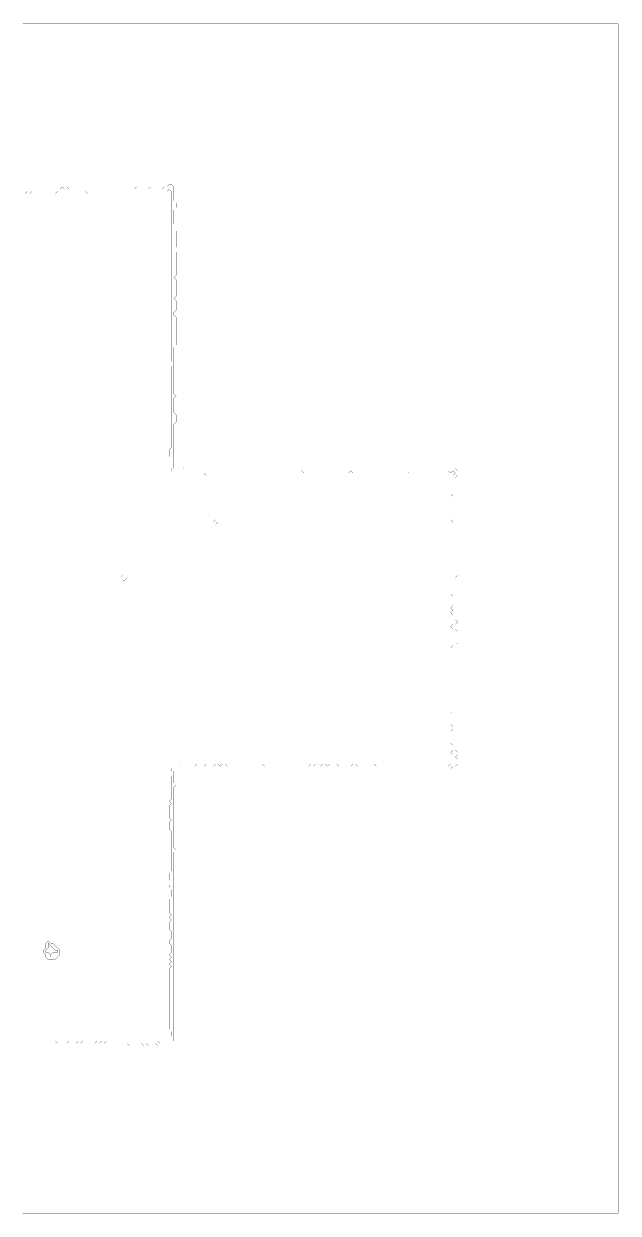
# Model space of a CAD drawing. Header units: metres. Extents: x 0 to 4985, y -4985 to 0.
# Drawn here: x 2493 to 4985, y -4985 to 0 of the extents above; entities that cross this region are included whole.
import ezdxf

# ---------------------------------------------------------------- set-up
doc = ezdxf.new("R2010")
doc.units = ezdxf.units.M
doc.layers.add('conductor', color=1, linetype='Continuous')
doc.layers.add('substrate', color=5, linetype='Continuous')

msp = doc.modelspace()

# ---------------------------------------------------------------- linework, layer by layer
at = {"layer": 'conductor', "const_width": 0.5}
msp.add_lwpolyline([(2487.7, -4273.1), (2497.5, -4273.1), (2507.3, -4273.1), (2517, -4273.1), (2526.8, -4273.1), (2536.5, -4273.1), (2546.3, -4273.1), (2556, -4273.1), (2565.8, -4273.1), (2575.5, -4273.1), (2585.3, -4273.1), (2595.1, -4273.1), (2604.8, -4263.3), (2614.6, -4263.3), (2624.3, -4263.3), (2634.1, -4273.1), (2643.8, -4273.1), (2653.6, -4273.1), (2663.3, -4273.1), (2673.1, -4273.1), (2682.9, -4263.3), (2692.6, -4263.3), (2702.4, -4263.3), (2712.1, -4273.1), (2721.9, -4263.3), (2731.6, -4273.1), (2741.4, -4263.3), (2751.2, -4263.3), (2760.9, -4263.3), (2770.7, -4263.3), (2780.4, -4263.3), (2790.2, -4273.1), (2799.9, -4263.3), (2809.7, -4273.1), (2819.4, -4263.3), (2829.2, -4273.1), (2839, -4263.3), (2848.7, -4263.3), (2858.5, -4263.3), (2868.2, -4263.3), (2878, -4263.3), (2887.7, -4263.3), (2897.5, -4263.3), (2907.2, -4263.3), (2917, -4263.3), (2926.8, -4263.3), (2936.5, -4263.3), (2946.3, -4263.3), (2956, -4263.3), (2965.8, -4263.3), (2975.5, -4263.3), (2985.3, -4263.3), (2995, -4263.3), (3004.8, -4263.3), (3014.6, -4263.3), (3024.3, -4263.3), (3034.1, -4263.3), (3043.8, -4263.3), (3053.6, -4263.3), (3063.3, -4273.1), (3073.1, -4263.3), (3082.9, -4263.3), (3092.6, -4263.3), (3102.4, -4253.6), (3112.1, -4243.8), (3112.1, -4234), (3112.1, -4224.3), (3102.4, -4214.5), (3102.4, -4204.8), (3102.4, -4195), (3102.4, -4185.3), (3102.4, -4175.5), (3102.4, -4165.8), (3102.4, -4156), (3102.4, -4146.2), (3102.4, -4136.5), (3102.4, -4126.7), (3102.4, -4117), (3102.4, -4107.2), (3102.4, -4097.5), (3102.4, -4087.7), (3102.4, -4077.9), (3102.4, -4068.2), (3102.4, -4058.4), (3102.4, -4048.7), (3102.4, -4038.9), (3102.4, -4029.2), (3102.4, -4019.4), (3102.4, -4009.7), (3102.4, -3999.9), (3102.4, -3990.1), (3102.4, -3980.4), (3102.4, -3970.6), (3102.4, -3960.9), (3112.1, -3951.1), (3102.4, -3941.4), (3112.1, -3931.6), (3102.4, -3921.9), (3112.1, -3912.1), (3102.4, -3902.3), (3112.1, -3892.6), (3112.1, -3882.8), (3112.1, -3873.1), (3112.1, -3863.3), (3102.4, -3853.6), (3102.4, -3843.8), (3112.1, -3834.1), (3112.1, -3824.3), (3112.1, -3814.5), (3112.1, -3804.8), (3102.4, -3795), (3102.4, -3785.3), (3102.4, -3775.5), (3102.4, -3765.8), (3112.1, -3756), (3102.4, -3746.2), (3112.1, -3736.5), (3102.4, -3726.7), (3102.4, -3717), (3102.4, -3707.2), (3102.4, -3697.5), (3102.4, -3687.7), (3102.4, -3678), (3102.4, -3668.2), (3112.1, -3658.4), (3112.1, -3648.7), (3112.1, -3638.9), (3112.1, -3629.2), (3102.4, -3619.4), (3102.4, -3609.7), (3112.1, -3599.9), (3102.4, -3590.2), (3102.4, -3580.4), (3102.4, -3570.6), (3102.4, -3560.9), (3112.1, -3551.1), (3112.1, -3541.4), (3112.1, -3531.6), (3112.1, -3521.9), (3112.1, -3512.1), (3112.1, -3502.4), (3112.1, -3492.6), (3112.1, -3482.8), (3112.1, -3473.1), (3112.1, -3463.3), (3112.1, -3453.6), (3112.1, -3443.8), (3112.1, -3434.1), (3112.1, -3424.3), (3112.1, -3414.6), (3112.1, -3404.8), (3112.1, -3395), (3112.1, -3385.3), (3102.4, -3375.5), (3102.4, -3365.8), (3102.4, -3356), (3102.4, -3346.3), (3112.1, -3336.5), (3102.4, -3326.7), (3102.4, -3317), (3102.4, -3307.2), (3102.4, -3297.5), (3102.4, -3287.7), (3102.4, -3278), (3112.1, -3268.2), (3102.4, -3258.5), (3112.1, -3248.7), (3112.1, -3238.9), (3112.1, -3229.2), (3112.1, -3219.4), (3112.1, -3209.7), (3112.1, -3199.9), (3112.1, -3190.2), (3112.1, -3180.4), (3112.1, -3170.7), (3112.1, -3160.9), (3112.1, -3151.1), (3102.4, -3141.4), (3112.1, -3131.6), (3112.1, -3121.9), (3121.9, -3112.1), (3131.6, -3112.1), (3141.4, -3112.1), (3151.1, -3112.1), (3160.9, -3102.4), (3170.7, -3102.4), (3180.4, -3102.4), (3190.2, -3102.4), (3199.9, -3102.4), (3209.7, -3112.1), (3219.4, -3102.4), (3229.2, -3112.1), (3238.9, -3112.1), (3248.7, -3112.1), (3258.5, -3102.4), (3268.2, -3112.1), (3278, -3112.1), (3287.7, -3112.1), (3297.5, -3102.4), (3307.2, -3102.4), (3317, -3112.1), (3326.7, -3102.4), (3336.5, -3102.4), (3346.3, -3112.1), (3356, -3112.1), (3365.8, -3112.1), (3375.5, -3112.1), (3385.3, -3112.1), (3395, -3112.1), (3404.8, -3112.1), (3414.6, -3112.1), (3424.3, -3112.1), (3434.1, -3112.1), (3443.8, -3112.1), (3453.6, -3112.1), (3463.3, -3102.4), (3473.1, -3102.4), (3482.8, -3102.4), (3492.6, -3102.4), (3502.4, -3112.1), (3512.1, -3112.1), (3521.9, -3112.1), (3531.6, -3102.4), (3541.4, -3112.1), (3551.1, -3112.1), (3560.9, -3112.1), (3570.6, -3102.4), (3580.4, -3112.1), (3590.2, -3112.1), (3599.9, -3112.1), (3609.7, -3102.4), (3619.4, -3102.4), (3629.2, -3112.1), (3638.9, -3102.4), (3648.7, -3112.1), (3658.4, -3112.1), (3668.2, -3112.1), (3678, -3112.1), (3687.7, -3112.1), (3697.5, -3102.4), (3707.2, -3112.1), (3717, -3102.4), (3726.7, -3102.4), (3736.5, -3112.1), (3746.2, -3102.4), (3756, -3102.4), (3765.8, -3112.1), (3775.5, -3102.4), (3785.3, -3102.4), (3795, -3102.4), (3804.8, -3102.4), (3814.5, -3112.1), (3824.3, -3112.1), (3834.1, -3112.1), (3843.8, -3112.1), (3853.6, -3112.1), (3863.3, -3112.1), (3873.1, -3102.4), (3882.8, -3102.4), (3892.6, -3112.1), (3902.3, -3112.1), (3912.1, -3112.1), (3921.9, -3112.1), (3931.6, -3112.1), (3941.4, -3112.1), (3951.1, -3102.4), (3960.9, -3102.4), (3970.6, -3112.1), (3980.4, -3112.1), (3990.1, -3112.1), (3999.9, -3112.1), (4009.7, -3112.1), (4019.4, -3112.1), (4029.2, -3102.4), (4038.9, -3102.4), (4048.7, -3112.1), (4058.4, -3112.1), (4068.2, -3112.1), (4077.9, -3112.1), (4087.7, -3112.1), (4097.5, -3112.1), (4107.2, -3102.4), (4117, -3112.1), (4126.7, -3112.1), (4136.5, -3112.1), (4146.2, -3112.1), (4156, -3112.1), (4165.8, -3112.1), (4175.5, -3112.1), (4185.3, -3112.1), (4195, -3112.1), (4204.8, -3112.1), (4214.5, -3112.1), (4224.3, -3112.1), (4234, -3112.1), (4243.8, -3112.1), (4253.6, -3112.1), (4263.3, -3112.1), (4273.1, -3112.1), (4282.8, -3102.4), (4292.6, -3102.4), (4292.6, -3092.6), (4292.6, -3082.9), (4292.6, -3073.1), (4292.6, -3063.3), (4282.8, -3053.6), (4292.6, -3043.8), (4292.6, -3034.1), (4292.6, -3024.3), (4282.8, -3014.6), (4282.8, -3004.8), (4282.8, -2995), (4282.8, -2985.3), (4282.8, -2975.5), (4282.8, -2965.8), (4292.6, -2956), (4292.6, -2946.3), (4282.8, -2936.5), (4282.8, -2926.8), (4282.8, -2917), (4282.8, -2907.2), (4282.8, -2897.5), (4282.8, -2887.7), (4292.6, -2878), (4292.6, -2868.2), (4292.6, -2858.5), (4282.8, -2848.7), (4282.8, -2839), (4282.8, -2829.2), (4282.8, -2819.4), (4282.8, -2809.7), (4282.8, -2799.9), (4282.8, -2790.2), (4282.8, -2780.4), (4282.8, -2770.7), (4282.8, -2760.9), (4282.8, -2751.2), (4282.8, -2741.4), (4282.8, -2731.6), (4282.8, -2721.9), (4282.8, -2712.1), (4282.8, -2702.4), (4282.8, -2692.6), (4282.8, -2682.9), (4282.8, -2673.1), (4282.8, -2663.3), (4282.8, -2653.6), (4282.8, -2643.8), (4282.8, -2634.1), (4282.8, -2624.3), (4282.8, -2614.6), (4292.6, -2604.8), (4292.6, -2595.1), (4292.6, -2585.3), (4292.6, -2575.5), (4292.6, -2565.8), (4292.6, -2556), (4292.6, -2546.3), (4292.6, -2536.5), (4282.8, -2526.8), (4292.6, -2517), (4292.6, -2507.3), (4292.6, -2497.5), (4292.6, -2487.7), (4292.6, -2478), (4282.8, -2468.2), (4292.6, -2458.5), (4282.8, -2448.7), (4292.6, -2439), (4292.6, -2429.2), (4292.6, -2419.5), (4292.6, -2409.7), (4292.6, -2399.9), (4282.8, -2390.2), (4282.8, -2380.4), (4282.8, -2370.7), (4282.8, -2360.9), (4282.8, -2351.2), (4292.6, -2341.4), (4292.6, -2331.7), (4292.6, -2321.9), (4292.6, -2312.1), (4292.6, -2302.4), (4292.6, -2292.6), (4292.6, -2282.9), (4292.6, -2273.1), (4282.8, -2263.4), (4292.6, -2253.6), (4292.6, -2243.8), (4292.6, -2234.1), (4292.6, -2224.3), (4292.6, -2214.6), (4292.6, -2204.8), (4292.6, -2195.1), (4292.6, -2185.3), (4292.6, -2175.6), (4292.6, -2165.8), (4282.8, -2156), (4282.8, -2146.3), (4282.8, -2136.5), (4282.8, -2126.8), (4282.8, -2117), (4282.8, -2107.3), (4282.8, -2097.5), (4292.6, -2087.8), (4282.8, -2078), (4282.8, -2068.2), (4282.8, -2058.5), (4282.8, -2048.7), (4282.8, -2039), (4282.8, -2029.2), (4282.8, -2019.5), (4282.8, -2009.7), (4282.8, -2000), (4282.8, -1990.2), (4282.8, -1980.4), (4292.6, -1970.7), (4292.6, -1960.9), (4292.6, -1951.2), (4292.6, -1941.4), (4292.6, -1931.7), (4292.6, -1921.9), (4292.6, -1912.1), (4292.6, -1902.4), (4292.6, -1892.6), (4302.3, -1882.9), (4292.6, -1873.1), (4282.8, -1882.9), (4273.1, -1873.1), (4263.3, -1873.1), (4253.6, -1873.1), (4243.8, -1873.1), (4234, -1873.1), (4224.3, -1873.1), (4214.5, -1873.1), (4204.8, -1873.1), (4195, -1873.1), (4185.3, -1873.1), (4175.5, -1873.1), (4165.8, -1882.9), (4156, -1882.9), (4146.2, -1882.9), (4136.5, -1882.9), (4126.7, -1882.9), (4117, -1882.9), (4107.2, -1882.9), (4097.5, -1873.1), (4087.7, -1882.9), (4077.9, -1873.1), (4068.2, -1882.9), (4058.4, -1873.1), (4048.7, -1873.1), (4038.9, -1882.9), (4029.2, -1882.9), (4019.4, -1882.9), (4009.7, -1882.9), (3999.9, -1882.9), (3990.1, -1882.9), (3980.4, -1882.9), (3970.6, -1882.9), (3960.9, -1882.9), (3951.1, -1882.9), (3941.4, -1882.9), (3931.6, -1882.9), (3921.9, -1882.9), (3912.1, -1882.9), (3902.3, -1882.9), (3892.6, -1882.9), (3882.8, -1882.9), (3873.1, -1882.9), (3863.3, -1873.1), (3853.6, -1882.9), (3843.8, -1882.9), (3834.1, -1882.9), (3824.3, -1882.9), (3814.5, -1882.9), (3804.8, -1882.9), (3795, -1882.9), (3785.3, -1882.9), (3775.5, -1882.9), (3765.8, -1882.9), (3756, -1882.9), (3746.2, -1882.9), (3736.5, -1882.9), (3726.7, -1882.9), (3717, -1882.9), (3707.2, -1882.9), (3697.5, -1882.9), (3687.7, -1882.9), (3678, -1882.9), (3668.2, -1882.9), (3658.4, -1873.1), (3648.7, -1882.9), (3638.9, -1882.9), (3629.2, -1882.9), (3619.4, -1882.9), (3609.7, -1882.9), (3599.9, -1882.9), (3590.2, -1882.9), (3580.4, -1882.9), (3570.6, -1882.9), (3560.9, -1882.9), (3551.1, -1882.9), (3541.4, -1882.9), (3531.6, -1882.9), (3521.9, -1882.9), (3512.1, -1882.9), (3502.4, -1882.9), (3492.6, -1882.9), (3482.8, -1882.9), (3473.1, -1882.9), (3463.3, -1882.9), (3453.6, -1882.9), (3443.8, -1882.9), (3434.1, -1882.9), (3424.3, -1882.9), (3414.6, -1882.9), (3404.8, -1882.9), (3395, -1882.9), (3385.3, -1882.9), (3375.5, -1882.9), (3365.8, -1882.9), (3356, -1882.9), (3346.3, -1882.9), (3336.5, -1882.9), (3326.7, -1882.9), (3317, -1882.9), (3307.2, -1882.9), (3297.5, -1882.9), (3287.7, -1882.9), (3278, -1882.9), (3268.2, -1882.9), (3258.5, -1892.6), (3248.7, -1882.9), (3238.9, -1882.9), (3229.2, -1882.9), (3219.4, -1882.9), (3209.7, -1882.9), (3199.9, -1882.9), (3190.2, -1882.9), (3180.4, -1882.9), (3170.7, -1882.9), (3160.9, -1882.9), (3151.1, -1882.9), (3141.4, -1882.9), (3131.6, -1882.9), (3121.9, -1882.9), (3112.1, -1873.1), (3112.1, -1863.4), (3102.4, -1853.6), (3112.1, -1843.9), (3102.4, -1834.1), (3112.1, -1824.3), (3102.4, -1814.6), (3102.4, -1804.8), (3102.4, -1795.1), (3102.4, -1785.3), (3112.1, -1775.6), (3112.1, -1765.8), (3112.1, -1756.1), (3112.1, -1746.3), (3112.1, -1736.5), (3112.1, -1726.8), (3112.1, -1717), (3112.1, -1707.3), (3112.1, -1697.5), (3112.1, -1687.8), (3112.1, -1678), (3112.1, -1668.3), (3112.1, -1658.5), (3112.1, -1648.7), (3112.1, -1639), (3112.1, -1629.2), (3112.1, -1619.5), (3112.1, -1609.7), (3112.1, -1600), (3112.1, -1590.2), (3112.1, -1580.4), (3112.1, -1570.7), (3112.1, -1560.9), (3112.1, -1551.2), (3112.1, -1541.4), (3112.1, -1531.7), (3112.1, -1521.9), (3112.1, -1512.2), (3112.1, -1502.4), (3112.1, -1492.6), (3112.1, -1482.9), (3112.1, -1473.1), (3112.1, -1463.4), (3112.1, -1453.6), (3112.1, -1443.9), (3112.1, -1434.1), (3102.4, -1424.4), (3112.1, -1414.6), (3112.1, -1404.8), (3112.1, -1395.1), (3112.1, -1385.3), (3112.1, -1375.6), (3112.1, -1365.8), (3112.1, -1356.1), (3112.1, -1346.3), (3112.1, -1336.6), (3112.1, -1326.8), (3112.1, -1317), (3112.1, -1307.3), (3112.1, -1297.5), (3112.1, -1287.8), (3112.1, -1278), (3112.1, -1268.3), (3112.1, -1258.5), (3112.1, -1248.8), (3112.1, -1239), (3112.1, -1229.2), (3112.1, -1219.5), (3112.1, -1209.7), (3112.1, -1200), (3112.1, -1190.2), (3112.1, -1180.5), (3112.1, -1170.7), (3112.1, -1160.9), (3112.1, -1151.2), (3112.1, -1141.4), (3112.1, -1131.7), (3112.1, -1121.9), (3112.1, -1112.2), (3112.1, -1102.4), (3112.1, -1092.7), (3112.1, -1082.9), (3112.1, -1073.1), (3112.1, -1063.4), (3112.1, -1053.6), (3112.1, -1043.9), (3112.1, -1034.1), (3112.1, -1024.4), (3112.1, -1014.6), (3112.1, -1004.9), (3112.1, -995.1), (3112.1, -985.3), (3112.1, -975.6), (3112.1, -965.8), (3112.1, -956.1), (3112.1, -946.3), (3112.1, -936.6), (3112.1, -926.8), (3112.1, -917.1), (3112.1, -907.3), (3112.1, -897.5), (3112.1, -887.8), (3112.1, -878), (3112.1, -868.3), (3112.1, -858.5), (3112.1, -848.8), (3112.1, -839), (3112.1, -829.2), (3112.1, -819.5), (3112.1, -809.7), (3112.1, -800), (3112.1, -790.2), (3112.1, -780.5), (3112.1, -770.7), (3112.1, -761), (3112.1, -751.2), (3112.1, -741.4), (3112.1, -731.7), (3112.1, -721.9), (3112.1, -712.2), (3112.1, -702.4), (3102.4, -692.7), (3092.6, -702.4), (3082.9, -702.4), (3073.1, -702.4), (3063.3, -702.4), (3053.6, -702.4), (3043.8, -702.4), (3034.1, -702.4), (3024.3, -702.4), (3014.6, -702.4), (3004.8, -702.4), (2995, -702.4), (2985.3, -702.4), (2975.5, -702.4), (2965.8, -702.4), (2956, -702.4), (2946.3, -702.4), (2936.5, -702.4), (2926.8, -702.4), (2917, -702.4), (2907.2, -702.4), (2897.5, -702.4), (2887.7, -702.4), (2878, -702.4), (2868.2, -702.4), (2858.5, -702.4), (2848.7, -702.4), (2839, -702.4), (2829.2, -702.4), (2819.4, -702.4), (2809.7, -702.4), (2799.9, -702.4), (2790.2, -702.4), (2780.4, -702.4), (2770.7, -702.4), (2760.9, -712.2), (2751.2, -702.4), (2741.4, -702.4), (2731.6, -702.4), (2721.9, -702.4), (2712.1, -702.4), (2702.4, -702.4), (2692.6, -702.4), (2682.9, -702.4), (2673.1, -702.4), (2663.3, -702.4), (2653.6, -702.4), (2643.8, -702.4), (2634.1, -702.4), (2624.3, -712.2), (2614.6, -712.2), (2604.8, -712.2), (2595.1, -712.2), (2585.3, -712.2), (2575.5, -712.2), (2565.8, -702.4), (2556, -702.4), (2546.3, -702.4), (2536.5, -702.4), (2526.8, -702.4), (2517, -712.2), (2507.3, -702.4), (2497.5, -712.2), (2487.7, -702.4)], dxfattribs=at)
for points in [[(3287.7, -2087.8), (3297.5, -2078), (3307.2, -2087.8), (3297.5, -2097.5)], [(2897.5, -2243.8), (2907.2, -2234.1), (2917, -2243.8), (2907.2, -2253.6)], [(2897.5, -2321.9), (2907.2, -2312.1), (2917, -2312.1), (2926.8, -2321.9), (2917, -2331.7), (2907.2, -2331.7)], [(2585.3, -3853.6), (2595.1, -3843.8), (2604.8, -3853.6), (2614.6, -3853.6), (2624.3, -3863.3), (2634.1, -3873.1), (2643.8, -3882.8), (2643.8, -3892.6), (2643.8, -3902.3), (2634.1, -3912.1), (2624.3, -3921.9), (2614.6, -3921.9), (2604.8, -3921.9), (2595.1, -3921.9), (2585.3, -3912.1), (2585.3, -3902.3), (2575.5, -3892.6), (2575.5, -3882.8), (2585.3, -3873.1), (2585.3, -3863.3)]]:
    msp.add_lwpolyline(points, close=True, dxfattribs=at)
at = {"layer": 'substrate', "const_width": 0.5}
for points in [[(2487.7, -4985.2), (2497.5, -4985.2), (2507.3, -4985.2), (2517, -4985.2), (2526.8, -4985.2), (2536.5, -4985.2), (2546.3, -4985.2), (2556, -4985.2), (2565.8, -4985.2), (2575.5, -4985.2), (2585.3, -4985.2), (2595.1, -4985.2), (2604.8, -4985.2), (2614.6, -4985.2), (2624.3, -4985.2), (2634.1, -4985.2), (2643.8, -4985.2), (2653.6, -4985.2), (2663.3, -4985.2), (2673.1, -4985.2), (2682.9, -4985.2), (2692.6, -4985.2), (2702.4, -4985.2), (2712.1, -4985.2), (2721.9, -4985.2), (2731.6, -4985.2), (2741.4, -4985.2), (2751.2, -4985.2), (2760.9, -4985.2), (2770.7, -4985.2), (2780.4, -4985.2), (2790.2, -4985.2), (2799.9, -4985.2), (2809.7, -4985.2), (2819.4, -4985.2), (2829.2, -4985.2), (2839, -4985.2), (2848.7, -4985.2), (2858.5, -4985.2), (2868.2, -4985.2), (2878, -4985.2), (2887.7, -4985.2), (2897.5, -4985.2), (2907.2, -4985.2), (2917, -4985.2), (2926.8, -4985.2), (2936.5, -4985.2), (2946.3, -4985.2), (2956, -4985.2), (2965.8, -4985.2), (2975.5, -4985.2), (2985.3, -4985.2), (2995, -4985.2), (3004.8, -4985.2), (3014.6, -4985.2), (3024.3, -4985.2), (3034.1, -4985.2), (3043.8, -4985.2), (3053.6, -4985.2), (3063.3, -4985.2), (3073.1, -4985.2), (3082.9, -4985.2), (3092.6, -4985.2), (3102.4, -4985.2), (3112.1, -4985.2), (3121.9, -4985.2), (3131.6, -4985.2), (3141.4, -4985.2), (3151.1, -4985.2), (3160.9, -4985.2), (3170.7, -4985.2), (3180.4, -4985.2), (3190.2, -4985.2), (3199.9, -4985.2), (3209.7, -4985.2), (3219.4, -4985.2), (3229.2, -4985.2), (3238.9, -4985.2), (3248.7, -4985.2), (3258.5, -4985.2), (3268.2, -4985.2), (3278, -4985.2), (3287.7, -4985.2), (3297.5, -4985.2), (3307.2, -4985.2), (3317, -4985.2), (3326.7, -4985.2), (3336.5, -4985.2), (3346.3, -4985.2), (3356, -4985.2), (3365.8, -4985.2), (3375.5, -4985.2), (3385.3, -4985.2), (3395, -4985.2), (3404.8, -4985.2), (3414.6, -4985.2), (3424.3, -4985.2), (3434.1, -4985.2), (3443.8, -4985.2), (3453.6, -4985.2), (3463.3, -4985.2), (3473.1, -4985.2), (3482.8, -4985.2), (3492.6, -4985.2), (3502.4, -4985.2), (3512.1, -4985.2), (3521.9, -4985.2), (3531.6, -4985.2), (3541.4, -4985.2), (3551.1, -4985.2), (3560.9, -4985.2), (3570.6, -4985.2), (3580.4, -4985.2), (3590.2, -4985.2), (3599.9, -4985.2), (3609.7, -4985.2), (3619.4, -4985.2), (3629.2, -4985.2), (3638.9, -4985.2), (3648.7, -4985.2), (3658.4, -4985.2), (3668.2, -4985.2), (3678, -4985.2), (3687.7, -4985.2), (3697.5, -4985.2), (3707.2, -4985.2), (3717, -4985.2), (3726.7, -4985.2), (3736.5, -4985.2), (3746.2, -4985.2), (3756, -4985.2), (3765.8, -4985.2), (3775.5, -4985.2), (3785.3, -4985.2), (3795, -4985.2), (3804.8, -4985.2), (3814.5, -4985.2), (3824.3, -4985.2), (3834.1, -4985.2), (3843.8, -4985.2), (3853.6, -4985.2), (3863.3, -4985.2), (3873.1, -4985.2), (3882.8, -4985.2), (3892.6, -4985.2), (3902.3, -4985.2), (3912.1, -4985.2), (3921.9, -4985.2), (3931.6, -4985.2), (3941.4, -4985.2), (3951.1, -4985.2), (3960.9, -4985.2), (3970.6, -4985.2), (3980.4, -4985.2), (3990.1, -4985.2), (3999.9, -4985.2), (4009.7, -4985.2), (4019.4, -4985.2), (4029.2, -4985.2), (4038.9, -4985.2), (4048.7, -4985.2), (4058.4, -4985.2), (4068.2, -4985.2), (4077.9, -4985.2), (4087.7, -4985.2), (4097.5, -4985.2), (4107.2, -4985.2), (4117, -4985.2), (4126.7, -4985.2), (4136.5, -4985.2), (4146.2, -4985.2), (4156, -4985.2), (4165.8, -4985.2), (4175.5, -4985.2), (4185.3, -4985.2), (4195, -4985.2), (4204.8, -4985.2), (4214.5, -4985.2), (4224.3, -4985.2), (4234, -4985.2), (4243.8, -4985.2), (4253.6, -4985.2), (4263.3, -4985.2), (4273.1, -4985.2), (4282.8, -4985.2), (4292.6, -4985.2), (4302.3, -4985.2), (4312.1, -4985.2), (4321.8, -4985.2), (4331.6, -4985.2), (4341.4, -4985.2), (4351.1, -4985.2), (4360.9, -4985.2), (4370.6, -4985.2), (4380.4, -4985.2), (4390.1, -4985.2), (4399.9, -4985.2), (4409.6, -4985.2), (4419.4, -4985.2), (4429.2, -4985.2), (4438.9, -4985.2), (4448.7, -4985.2), (4458.4, -4985.2), (4468.2, -4985.2), (4477.9, -4985.2), (4487.7, -4985.2), (4497.5, -4985.2), (4507.2, -4985.2), (4517, -4985.2), (4526.7, -4985.2), (4536.5, -4985.2), (4546.2, -4985.2), (4556, -4985.2), (4565.7, -4985.2), (4575.5, -4985.2), (4585.3, -4985.2), (4595, -4985.2), (4604.8, -4985.2), (4614.5, -4985.2), (4624.3, -4985.2), (4634, -4985.2), (4643.8, -4985.2), (4653.5, -4985.2), (4663.3, -4985.2), (4673.1, -4985.2), (4682.8, -4985.2), (4692.6, -4985.2), (4702.3, -4985.2), (4712.1, -4985.2), (4721.8, -4985.2), (4731.6, -4985.2), (4741.3, -4985.2), (4751.1, -4985.2), (4760.9, -4985.2), (4770.6, -4985.2), (4780.4, -4985.2), (4790.1, -4985.2), (4799.9, -4985.2), (4809.6, -4985.2), (4819.4, -4985.2), (4829.2, -4985.2), (4838.9, -4985.2), (4848.7, -4985.2), (4858.4, -4985.2), (4868.2, -4985.2), (4877.9, -4985.2), (4887.7, -4985.2), (4897.4, -4985.2), (4907.2, -4985.2), (4917, -4985.2), (4926.7, -4985.2), (4936.5, -4985.2), (4946.2, -4985.2), (4956, -4985.2), (4965.7, -4985.2), (4975.5, -4985.2), (4985.2, -4985.2), (4985.2, -4975.5), (4985.2, -4965.7), (4985.2, -4956), (4985.2, -4946.2), (4985.2, -4936.5), (4985.2, -4926.7), (4985.2, -4917), (4985.2, -4907.2), (4985.2, -4897.4), (4985.2, -4887.7), (4985.2, -4877.9), (4985.2, -4868.2), (4985.2, -4858.4), (4985.2, -4848.7), (4985.2, -4838.9), (4985.2, -4829.2), (4985.2, -4819.4), (4985.2, -4809.6), (4985.2, -4799.9), (4985.2, -4790.1), (4985.2, -4780.4), (4985.2, -4770.6), (4985.2, -4760.9), (4985.2, -4751.1), (4985.2, -4741.3), (4985.2, -4731.6), (4985.2, -4721.8), (4985.2, -4712.1), (4985.2, -4702.3), (4985.2, -4692.6), (4985.2, -4682.8), (4985.2, -4673.1), (4985.2, -4663.3), (4985.2, -4653.5), (4985.2, -4643.8), (4985.2, -4634), (4985.2, -4624.3), (4985.2, -4614.5), (4985.2, -4604.8), (4985.2, -4595), (4985.2, -4585.3), (4985.2, -4575.5), (4985.2, -4565.7), (4985.2, -4556), (4985.2, -4546.2), (4985.2, -4536.5), (4985.2, -4526.7), (4985.2, -4517), (4985.2, -4507.2), (4985.2, -4497.5), (4985.2, -4487.7), (4985.2, -4477.9), (4985.2, -4468.2), (4985.2, -4458.4), (4985.2, -4448.7), (4985.2, -4438.9), (4985.2, -4429.2), (4985.2, -4419.4), (4985.2, -4409.6), (4985.2, -4399.9), (4985.2, -4390.1), (4985.2, -4380.4), (4985.2, -4370.6), (4985.2, -4360.9), (4985.2, -4351.1), (4985.2, -4341.4), (4985.2, -4331.6), (4985.2, -4321.8), (4985.2, -4312.1), (4985.2, -4302.3), (4985.2, -4292.6), (4985.2, -4282.8), (4985.2, -4273.1), (4985.2, -4263.3), (4985.2, -4253.6), (4985.2, -4243.8), (4985.2, -4234), (4985.2, -4224.3), (4985.2, -4214.5), (4985.2, -4204.8), (4985.2, -4195), (4985.2, -4185.3), (4985.2, -4175.5), (4985.2, -4165.8), (4985.2, -4156), (4985.2, -4146.2), (4985.2, -4136.5), (4985.2, -4126.7), (4985.2, -4117), (4985.2, -4107.2), (4985.2, -4097.5), (4985.2, -4087.7), (4985.2, -4077.9), (4985.2, -4068.2), (4985.2, -4058.4), (4985.2, -4048.7), (4985.2, -4038.9), (4985.2, -4029.2), (4985.2, -4019.4), (4985.2, -4009.7), (4985.2, -3999.9), (4985.2, -3990.1), (4985.2, -3980.4), (4985.2, -3970.6), (4985.2, -3960.9), (4985.2, -3951.1), (4985.2, -3941.4), (4985.2, -3931.6), (4985.2, -3921.9), (4985.2, -3912.1), (4985.2, -3902.3), (4985.2, -3892.6), (4985.2, -3882.8), (4985.2, -3873.1), (4985.2, -3863.3), (4985.2, -3853.6), (4985.2, -3843.8), (4985.2, -3834.1), (4985.2, -3824.3), (4985.2, -3814.5), (4985.2, -3804.8), (4985.2, -3795), (4985.2, -3785.3), (4985.2, -3775.5), (4985.2, -3765.8), (4985.2, -3756), (4985.2, -3746.2), (4985.2, -3736.5), (4985.2, -3726.7), (4985.2, -3717), (4985.2, -3707.2), (4985.2, -3697.5), (4985.2, -3687.7), (4985.2, -3678), (4985.2, -3668.2), (4985.2, -3658.4), (4985.2, -3648.7), (4985.2, -3638.9), (4985.2, -3629.2), (4985.2, -3619.4), (4985.2, -3609.7), (4985.2, -3599.9), (4985.2, -3590.2), (4985.2, -3580.4), (4985.2, -3570.6), (4985.2, -3560.9), (4985.2, -3551.1), (4985.2, -3541.4), (4985.2, -3531.6), (4985.2, -3521.9), (4985.2, -3512.1), (4985.2, -3502.4), (4985.2, -3492.6), (4985.2, -3482.8), (4985.2, -3473.1), (4985.2, -3463.3), (4985.2, -3453.6), (4985.2, -3443.8), (4985.2, -3434.1), (4985.2, -3424.3), (4985.2, -3414.6), (4985.2, -3404.8), (4985.2, -3395), (4985.2, -3385.3), (4985.2, -3375.5), (4985.2, -3365.8), (4985.2, -3356), (4985.2, -3346.3), (4985.2, -3336.5), (4985.2, -3326.7), (4985.2, -3317), (4985.2, -3307.2), (4985.2, -3297.5), (4985.2, -3287.7), (4985.2, -3278), (4985.2, -3268.2), (4985.2, -3258.5), (4985.2, -3248.7), (4985.2, -3238.9), (4985.2, -3229.2), (4985.2, -3219.4), (4985.2, -3209.7), (4985.2, -3199.9), (4985.2, -3190.2), (4985.2, -3180.4), (4985.2, -3170.7), (4985.2, -3160.9), (4985.2, -3151.1), (4985.2, -3141.4), (4985.2, -3131.6), (4985.2, -3121.9), (4985.2, -3112.1), (4985.2, -3102.4), (4985.2, -3092.6), (4985.2, -3082.9), (4985.2, -3073.1), (4985.2, -3063.3), (4985.2, -3053.6), (4985.2, -3043.8), (4985.2, -3034.1), (4985.2, -3024.3), (4985.2, -3014.6), (4985.2, -3004.8), (4985.2, -2995), (4985.2, -2985.3), (4985.2, -2975.5), (4985.2, -2965.8), (4985.2, -2956), (4985.2, -2946.3), (4985.2, -2936.5), (4985.2, -2926.8), (4985.2, -2917), (4985.2, -2907.2), (4985.2, -2897.5), (4985.2, -2887.7), (4985.2, -2878), (4985.2, -2868.2), (4985.2, -2858.5), (4985.2, -2848.7), (4985.2, -2839), (4985.2, -2829.2), (4985.2, -2819.4), (4985.2, -2809.7), (4985.2, -2799.9), (4985.2, -2790.2), (4985.2, -2780.4), (4985.2, -2770.7), (4985.2, -2760.9), (4985.2, -2751.2), (4985.2, -2741.4), (4985.2, -2731.6), (4985.2, -2721.9), (4985.2, -2712.1), (4985.2, -2702.4), (4985.2, -2692.6), (4985.2, -2682.9), (4985.2, -2673.1), (4985.2, -2663.3), (4985.2, -2653.6), (4985.2, -2643.8), (4985.2, -2634.1), (4985.2, -2624.3), (4985.2, -2614.6), (4985.2, -2604.8), (4985.2, -2595.1), (4985.2, -2585.3), (4985.2, -2575.5), (4985.2, -2565.8), (4985.2, -2556), (4985.2, -2546.3), (4985.2, -2536.5), (4985.2, -2526.8), (4985.2, -2517), (4985.2, -2507.3), (4985.2, -2497.5), (4985.2, -2487.7), (4985.2, -2478), (4985.2, -2468.2), (4985.2, -2458.5), (4985.2, -2448.7), (4985.2, -2439), (4985.2, -2429.2), (4985.2, -2419.5), (4985.2, -2409.7), (4985.2, -2399.9), (4985.2, -2390.2), (4985.2, -2380.4), (4985.2, -2370.7), (4985.2, -2360.9), (4985.2, -2351.2), (4985.2, -2341.4), (4985.2, -2331.7), (4985.2, -2321.9), (4985.2, -2312.1), (4985.2, -2302.4), (4985.2, -2292.6), (4985.2, -2282.9), (4985.2, -2273.1), (4985.2, -2263.4), (4985.2, -2253.6), (4985.2, -2243.8), (4985.2, -2234.1), (4985.2, -2224.3), (4985.2, -2214.6), (4985.2, -2204.8), (4985.2, -2195.1), (4985.2, -2185.3), (4985.2, -2175.6), (4985.2, -2165.8), (4985.2, -2156), (4985.2, -2146.3), (4985.2, -2136.5), (4985.2, -2126.8), (4985.2, -2117), (4985.2, -2107.3), (4985.2, -2097.5), (4985.2, -2087.8), (4985.2, -2078), (4985.2, -2068.2), (4985.2, -2058.5), (4985.2, -2048.7), (4985.2, -2039), (4985.2, -2029.2), (4985.2, -2019.5), (4985.2, -2009.7), (4985.2, -2000), (4985.2, -1990.2), (4985.2, -1980.4), (4985.2, -1970.7), (4985.2, -1960.9), (4985.2, -1951.2), (4985.2, -1941.4), (4985.2, -1931.7), (4985.2, -1921.9), (4985.2, -1912.1), (4985.2, -1902.4), (4985.2, -1892.6), (4985.2, -1882.9), (4985.2, -1873.1), (4985.2, -1863.4), (4985.2, -1853.6), (4985.2, -1843.9), (4985.2, -1834.1), (4985.2, -1824.3), (4985.2, -1814.6), (4985.2, -1804.8), (4985.2, -1795.1), (4985.2, -1785.3), (4985.2, -1775.6), (4985.2, -1765.8), (4985.2, -1756.1), (4985.2, -1746.3), (4985.2, -1736.5), (4985.2, -1726.8), (4985.2, -1717), (4985.2, -1707.3), (4985.2, -1697.5), (4985.2, -1687.8), (4985.2, -1678), (4985.2, -1668.3), (4985.2, -1658.5), (4985.2, -1648.7), (4985.2, -1639), (4985.2, -1629.2), (4985.2, -1619.5), (4985.2, -1609.7), (4985.2, -1600), (4985.2, -1590.2), (4985.2, -1580.4), (4985.2, -1570.7), (4985.2, -1560.9), (4985.2, -1551.2), (4985.2, -1541.4), (4985.2, -1531.7), (4985.2, -1521.9), (4985.2, -1512.2), (4985.2, -1502.4), (4985.2, -1492.6), (4985.2, -1482.9), (4985.2, -1473.1), (4985.2, -1463.4), (4985.2, -1453.6), (4985.2, -1443.9), (4985.2, -1434.1), (4985.2, -1424.4), (4985.2, -1414.6), (4985.2, -1404.8), (4985.2, -1395.1), (4985.2, -1385.3), (4985.2, -1375.6), (4985.2, -1365.8), (4985.2, -1356.1), (4985.2, -1346.3), (4985.2, -1336.6), (4985.2, -1326.8), (4985.2, -1317), (4985.2, -1307.3), (4985.2, -1297.5), (4985.2, -1287.8), (4985.2, -1278), (4985.2, -1268.3), (4985.2, -1258.5), (4985.2, -1248.8), (4985.2, -1239), (4985.2, -1229.2), (4985.2, -1219.5), (4985.2, -1209.7), (4985.2, -1200), (4985.2, -1190.2), (4985.2, -1180.5), (4985.2, -1170.7), (4985.2, -1160.9), (4985.2, -1151.2), (4985.2, -1141.4), (4985.2, -1131.7), (4985.2, -1121.9), (4985.2, -1112.2), (4985.2, -1102.4), (4985.2, -1092.7), (4985.2, -1082.9), (4985.2, -1073.1), (4985.2, -1063.4), (4985.2, -1053.6), (4985.2, -1043.9), (4985.2, -1034.1), (4985.2, -1024.4), (4985.2, -1014.6), (4985.2, -1004.9), (4985.2, -995.1), (4985.2, -985.3), (4985.2, -975.6), (4985.2, -965.8), (4985.2, -956.1), (4985.2, -946.3), (4985.2, -936.6), (4985.2, -926.8), (4985.2, -917.1), (4985.2, -907.3), (4985.2, -897.5), (4985.2, -887.8), (4985.2, -878), (4985.2, -868.3), (4985.2, -858.5), (4985.2, -848.8), (4985.2, -839), (4985.2, -829.2), (4985.2, -819.5), (4985.2, -809.7), (4985.2, -800), (4985.2, -790.2), (4985.2, -780.5), (4985.2, -770.7), (4985.2, -761), (4985.2, -751.2), (4985.2, -741.4), (4985.2, -731.7), (4985.2, -721.9), (4985.2, -712.2), (4985.2, -702.4), (4985.2, -692.7), (4985.2, -682.9), (4985.2, -673.2), (4985.2, -663.4), (4985.2, -653.6), (4985.2, -643.9), (4985.2, -634.1), (4985.2, -624.4), (4985.2, -614.6), (4985.2, -604.9), (4985.2, -595.1), (4985.2, -585.4), (4985.2, -575.6), (4985.2, -565.8), (4985.2, -556.1), (4985.2, -546.3), (4985.2, -536.6), (4985.2, -526.8), (4985.2, -517.1), (4985.2, -507.3), (4985.2, -497.5), (4985.2, -487.8), (4985.2, -478), (4985.2, -468.3), (4985.2, -458.5), (4985.2, -448.8), (4985.2, -439), (4985.2, -429.3), (4985.2, -419.5), (4985.2, -409.7), (4985.2, -400), (4985.2, -390.2), (4985.2, -380.5), (4985.2, -370.7), (4985.2, -361), (4985.2, -351.2), (4985.2, -341.5), (4985.2, -331.7), (4985.2, -321.9), (4985.2, -312.2), (4985.2, -302.4), (4985.2, -292.7), (4985.2, -282.9), (4985.2, -273.2), (4985.2, -263.4), (4985.2, -253.7), (4985.2, -243.9), (4985.2, -234.1), (4985.2, -224.4), (4985.2, -214.6), (4985.2, -204.9), (4985.2, -195.1), (4985.2, -185.4), (4985.2, -175.6), (4985.2, -165.8), (4985.2, -156.1), (4985.2, -146.3), (4985.2, -136.6), (4985.2, -126.8), (4985.2, -117.1), (4985.2, -107.3), (4985.2, -97.6), (4985.2, -87.8), (4985.2, -78), (4985.2, -68.3), (4985.2, -58.5), (4985.2, -48.8), (4985.2, -39), (4985.2, -29.3), (4985.2, -19.5), (4985.2, -9.8), (4985.2, 0), (4975.5, 0), (4965.7, 0), (4956, 0), (4946.2, 0), (4936.5, 0), (4926.7, 0), (4917, 0), (4907.2, 0), (4897.4, 0), (4887.7, 0), (4877.9, 0), (4868.2, 0), (4858.4, 0), (4848.7, 0), (4838.9, 0), (4829.2, 0), (4819.4, 0), (4809.6, 0), (4799.9, 0), (4790.1, 0), (4780.4, 0), (4770.6, 0), (4760.9, 0), (4751.1, 0), (4741.3, 0), (4731.6, 0), (4721.8, 0), (4712.1, 0), (4702.3, 0), (4692.6, 0), (4682.8, 0), (4673.1, 0), (4663.3, 0), (4653.5, 0), (4643.8, 0), (4634, 0), (4624.3, 0), (4614.5, 0), (4604.8, 0), (4595, 0), (4585.3, 0), (4575.5, 0), (4565.7, 0), (4556, 0), (4546.2, 0), (4536.5, 0), (4526.7, 0), (4517, 0), (4507.2, 0), (4497.5, 0), (4487.7, 0), (4477.9, 0), (4468.2, 0), (4458.4, 0), (4448.7, 0), (4438.9, 0), (4429.2, 0), (4419.4, 0), (4409.6, 0), (4399.9, 0), (4390.1, 0), (4380.4, 0), (4370.6, 0), (4360.9, 0), (4351.1, 0), (4341.4, 0), (4331.6, 0), (4321.8, 0), (4312.1, 0), (4302.3, 0), (4292.6, 0), (4282.8, 0), (4273.1, 0), (4263.3, 0), (4253.6, 0), (4243.8, 0), (4234, 0), (4224.3, 0), (4214.5, 0), (4204.8, 0), (4195, 0), (4185.3, 0), (4175.5, 0), (4165.8, 0), (4156, 0), (4146.2, 0), (4136.5, 0), (4126.7, 0), (4117, 0), (4107.2, 0), (4097.5, 0), (4087.7, 0), (4077.9, 0), (4068.2, 0), (4058.4, 0), (4048.7, 0), (4038.9, 0), (4029.2, 0), (4019.4, 0), (4009.7, 0), (3999.9, 0), (3990.1, 0), (3980.4, 0), (3970.6, 0), (3960.9, 0), (3951.1, 0), (3941.4, 0), (3931.6, 0), (3921.9, 0), (3912.1, 0), (3902.3, 0), (3892.6, 0), (3882.8, 0), (3873.1, 0), (3863.3, 0), (3853.6, 0), (3843.8, 0), (3834.1, 0), (3824.3, 0), (3814.5, 0), (3804.8, 0), (3795, 0), (3785.3, 0), (3775.5, 0), (3765.8, 0), (3756, 0), (3746.2, 0), (3736.5, 0), (3726.7, 0), (3717, 0), (3707.2, 0), (3697.5, 0), (3687.7, 0), (3678, 0), (3668.2, 0), (3658.4, 0), (3648.7, 0), (3638.9, 0), (3629.2, 0), (3619.4, 0), (3609.7, 0), (3599.9, 0), (3590.2, 0), (3580.4, 0), (3570.6, 0), (3560.9, 0), (3551.1, 0), (3541.4, 0), (3531.6, 0), (3521.9, 0), (3512.1, 0), (3502.4, 0), (3492.6, 0), (3482.8, 0), (3473.1, 0), (3463.3, 0), (3453.6, 0), (3443.8, 0), (3434.1, 0), (3424.3, 0), (3414.6, 0), (3404.8, 0), (3395, 0), (3385.3, 0), (3375.5, 0), (3365.8, 0), (3356, 0), (3346.3, 0), (3336.5, 0), (3326.7, 0), (3317, 0), (3307.2, 0), (3297.5, 0), (3287.7, 0), (3278, 0), (3268.2, 0), (3258.5, 0), (3248.7, 0), (3238.9, 0), (3229.2, 0), (3219.4, 0), (3209.7, 0), (3199.9, 0), (3190.2, 0), (3180.4, 0), (3170.7, 0), (3160.9, 0), (3151.1, 0), (3141.4, 0), (3131.6, 0), (3121.9, 0), (3112.1, 0), (3102.4, 0), (3092.6, 0), (3082.9, 0), (3073.1, 0), (3063.3, 0), (3053.6, 0), (3043.8, 0), (3034.1, 0), (3024.3, 0), (3014.6, 0), (3004.8, 0), (2995, 0), (2985.3, 0), (2975.5, 0), (2965.8, 0), (2956, 0), (2946.3, 0), (2936.5, 0), (2926.8, 0), (2917, 0), (2907.2, 0), (2897.5, 0), (2887.7, 0), (2878, 0), (2868.2, 0), (2858.5, 0), (2848.7, 0), (2839, 0), (2829.2, 0), (2819.4, 0), (2809.7, 0), (2799.9, 0), (2790.2, 0), (2780.4, 0), (2770.7, 0), (2760.9, 0), (2751.2, 0), (2741.4, 0), (2731.6, 0), (2721.9, 0), (2712.1, 0), (2702.4, 0), (2692.6, 0), (2682.9, 0), (2673.1, 0), (2663.3, 0), (2653.6, 0), (2643.8, 0), (2634.1, 0), (2624.3, 0), (2614.6, 0), (2604.8, 0), (2595.1, 0), (2585.3, 0), (2575.5, 0), (2565.8, 0), (2556, 0), (2546.3, 0), (2536.5, 0), (2526.8, 0), (2517, 0), (2507.3, 0), (2497.5, 0), (2487.7, 0)], [(2487.7, -692.7), (2497.5, -692.7), (2507.3, -692.7), (2517, -692.7), (2526.8, -692.7), (2536.5, -692.7), (2546.3, -692.7), (2556, -692.7), (2565.8, -692.7), (2575.5, -692.7), (2585.3, -692.7), (2595.1, -692.7), (2604.8, -692.7), (2614.6, -692.7), (2624.3, -692.7), (2634.1, -692.7), (2643.8, -692.7), (2653.6, -682.9), (2663.3, -692.7), (2673.1, -682.9), (2682.9, -692.7), (2692.6, -692.7), (2702.4, -692.7), (2712.1, -692.7), (2721.9, -692.7), (2731.6, -692.7), (2741.4, -692.7), (2751.2, -692.7), (2760.9, -692.7), (2770.7, -692.7), (2780.4, -692.7), (2790.2, -692.7), (2799.9, -692.7), (2809.7, -692.7), (2819.4, -692.7), (2829.2, -692.7), (2839, -692.7), (2848.7, -692.7), (2858.5, -692.7), (2868.2, -692.7), (2878, -692.7), (2887.7, -692.7), (2897.5, -692.7), (2907.2, -692.7), (2917, -692.7), (2926.8, -692.7), (2936.5, -692.7), (2946.3, -692.7), (2956, -692.7), (2965.8, -682.9), (2975.5, -692.7), (2985.3, -692.7), (2995, -692.7), (3004.8, -692.7), (3014.6, -692.7), (3024.3, -682.9), (3034.1, -682.9), (3043.8, -692.7), (3053.6, -692.7), (3063.3, -692.7), (3073.1, -692.7), (3082.9, -682.9), (3092.6, -682.9), (3102.4, -673.2), (3112.1, -673.2), (3121.9, -682.9), (3121.9, -692.7), (3121.9, -702.4), (3121.9, -712.2), (3121.9, -721.9), (3121.9, -731.7), (3121.9, -741.4), (3131.6, -751.2), (3131.6, -761), (3131.6, -770.7), (3121.9, -780.5), (3121.9, -790.2), (3121.9, -800), (3121.9, -809.7), (3121.9, -819.5), (3121.9, -829.2), (3121.9, -839), (3131.6, -848.8), (3121.9, -858.5), (3131.6, -868.3), (3131.6, -878), (3131.6, -887.8), (3131.6, -897.5), (3131.6, -907.3), (3131.6, -917.1), (3131.6, -926.8), (3131.6, -936.6), (3121.9, -946.3), (3131.6, -956.1), (3131.6, -965.8), (3131.6, -975.6), (3131.6, -985.3), (3131.6, -995.1), (3131.6, -1004.9), (3131.6, -1014.6), (3131.6, -1024.4), (3131.6, -1034.1), (3131.6, -1043.9), (3131.6, -1053.6), (3121.9, -1063.4), (3131.6, -1073.1), (3131.6, -1082.9), (3131.6, -1092.7), (3131.6, -1102.4), (3131.6, -1112.2), (3131.6, -1121.9), (3131.6, -1131.7), (3131.6, -1141.4), (3121.9, -1151.2), (3131.6, -1160.9), (3131.6, -1170.7), (3131.6, -1180.5), (3131.6, -1190.2), (3131.6, -1200), (3121.9, -1209.7), (3121.9, -1219.5), (3131.6, -1229.2), (3131.6, -1239), (3131.6, -1248.8), (3131.6, -1258.5), (3131.6, -1268.3), (3131.6, -1278), (3131.6, -1287.8), (3131.6, -1297.5), (3131.6, -1307.3), (3131.6, -1317), (3131.6, -1326.8), (3131.6, -1336.6), (3131.6, -1346.3), (3121.9, -1356.1), (3121.9, -1365.8), (3121.9, -1375.6), (3121.9, -1385.3), (3121.9, -1395.1), (3121.9, -1404.8), (3121.9, -1414.6), (3121.9, -1424.4), (3121.9, -1434.1), (3121.9, -1443.9), (3121.9, -1453.6), (3121.9, -1463.4), (3121.9, -1473.1), (3121.9, -1482.9), (3121.9, -1492.6), (3121.9, -1502.4), (3121.9, -1512.2), (3121.9, -1521.9), (3121.9, -1531.7), (3121.9, -1541.4), (3121.9, -1551.2), (3131.6, -1560.9), (3121.9, -1570.7), (3121.9, -1580.4), (3121.9, -1590.2), (3121.9, -1600), (3121.9, -1609.7), (3121.9, -1619.5), (3121.9, -1629.2), (3131.6, -1639), (3131.6, -1648.7), (3131.6, -1658.5), (3131.6, -1668.3), (3121.9, -1678), (3121.9, -1687.8), (3121.9, -1697.5), (3121.9, -1707.3), (3121.9, -1717), (3121.9, -1726.8), (3121.9, -1736.5), (3121.9, -1746.3), (3121.9, -1756.1), (3121.9, -1765.8), (3121.9, -1775.6), (3121.9, -1785.3), (3121.9, -1795.1), (3121.9, -1804.8), (3121.9, -1814.6), (3121.9, -1824.3), (3121.9, -1834.1), (3121.9, -1843.9), (3121.9, -1853.6), (3121.9, -1863.4), (3131.6, -1863.4), (3141.4, -1863.4), (3151.1, -1863.4), (3160.9, -1863.4), (3170.7, -1873.1), (3180.4, -1863.4), (3190.2, -1863.4), (3199.9, -1863.4), (3209.7, -1863.4), (3219.4, -1863.4), (3229.2, -1863.4), (3238.9, -1863.4), (3248.7, -1863.4), (3258.5, -1863.4), (3268.2, -1863.4), (3278, -1863.4), (3287.7, -1863.4), (3297.5, -1863.4), (3307.2, -1863.4), (3317, -1863.4), (3326.7, -1863.4), (3336.5, -1863.4), (3346.3, -1863.4), (3356, -1863.4), (3365.8, -1863.4), (3375.5, -1863.4), (3385.3, -1863.4), (3395, -1863.4), (3404.8, -1863.4), (3414.6, -1863.4), (3424.3, -1863.4), (3434.1, -1863.4), (3443.8, -1863.4), (3453.6, -1863.4), (3463.3, -1863.4), (3473.1, -1863.4), (3482.8, -1863.4), (3492.6, -1863.4), (3502.4, -1863.4), (3512.1, -1863.4), (3521.9, -1863.4), (3531.6, -1863.4), (3541.4, -1863.4), (3551.1, -1863.4), (3560.9, -1863.4), (3570.6, -1863.4), (3580.4, -1863.4), (3590.2, -1863.4), (3599.9, -1863.4), (3609.7, -1863.4), (3619.4, -1863.4), (3629.2, -1863.4), (3638.9, -1863.4), (3648.7, -1863.4), (3658.4, -1863.4), (3668.2, -1863.4), (3678, -1863.4), (3687.7, -1863.4), (3697.5, -1863.4), (3707.2, -1863.4), (3717, -1863.4), (3726.7, -1863.4), (3736.5, -1863.4), (3746.2, -1863.4), (3756, -1863.4), (3765.8, -1863.4), (3775.5, -1863.4), (3785.3, -1863.4), (3795, -1863.4), (3804.8, -1863.4), (3814.5, -1863.4), (3824.3, -1863.4), (3834.1, -1863.4), (3843.8, -1863.4), (3853.6, -1863.4), (3863.3, -1863.4), (3873.1, -1863.4), (3882.8, -1863.4), (3892.6, -1863.4), (3902.3, -1863.4), (3912.1, -1863.4), (3921.9, -1863.4), (3931.6, -1863.4), (3941.4, -1863.4), (3951.1, -1863.4), (3960.9, -1863.4), (3970.6, -1863.4), (3980.4, -1863.4), (3990.1, -1863.4), (3999.9, -1863.4), (4009.7, -1863.4), (4019.4, -1863.4), (4029.2, -1863.4), (4038.9, -1863.4), (4048.7, -1863.4), (4058.4, -1863.4), (4068.2, -1863.4), (4077.9, -1863.4), (4087.7, -1863.4), (4097.5, -1863.4), (4107.2, -1863.4), (4117, -1863.4), (4126.7, -1863.4), (4136.5, -1863.4), (4146.2, -1863.4), (4156, -1863.4), (4165.8, -1863.4), (4175.5, -1863.4), (4185.3, -1863.4), (4195, -1863.4), (4204.8, -1863.4), (4214.5, -1863.4), (4224.3, -1863.4), (4234, -1863.4), (4243.8, -1863.4), (4253.6, -1863.4), (4263.3, -1863.4), (4273.1, -1863.4), (4282.8, -1863.4), (4292.6, -1863.4), (4302.3, -1863.4), (4312.1, -1873.1), (4312.1, -1882.9), (4312.1, -1892.6), (4302.3, -1902.4), (4302.3, -1912.1), (4302.3, -1921.9), (4302.3, -1931.7), (4302.3, -1941.4), (4302.3, -1951.2), (4302.3, -1960.9), (4302.3, -1970.7), (4302.3, -1980.4), (4302.3, -1990.2), (4302.3, -2000), (4302.3, -2009.7), (4302.3, -2019.5), (4302.3, -2029.2), (4302.3, -2039), (4302.3, -2048.7), (4302.3, -2058.5), (4302.3, -2068.2), (4302.3, -2078), (4302.3, -2087.8), (4302.3, -2097.5), (4302.3, -2107.3), (4302.3, -2117), (4302.3, -2126.8), (4302.3, -2136.5), (4302.3, -2146.3), (4302.3, -2156), (4302.3, -2165.8), (4302.3, -2175.6), (4312.1, -2185.3), (4312.1, -2195.1), (4312.1, -2204.8), (4302.3, -2214.6), (4302.3, -2224.3), (4302.3, -2234.1), (4302.3, -2243.8), (4302.3, -2253.6), (4302.3, -2263.4), (4302.3, -2273.1), (4312.1, -2282.9), (4302.3, -2292.6), (4302.3, -2302.4), (4312.1, -2312.1), (4302.3, -2321.9), (4302.3, -2331.7), (4302.3, -2341.4), (4302.3, -2351.2), (4302.3, -2360.9), (4302.3, -2370.7), (4302.3, -2380.4), (4302.3, -2390.2), (4302.3, -2399.9), (4302.3, -2409.7), (4302.3, -2419.5), (4302.3, -2429.2), (4302.3, -2439), (4302.3, -2448.7), (4302.3, -2458.5), (4302.3, -2468.2), (4302.3, -2478), (4302.3, -2487.7), (4302.3, -2497.5), (4312.1, -2507.3), (4302.3, -2517), (4302.3, -2526.8), (4302.3, -2536.5), (4312.1, -2546.3), (4312.1, -2556), (4312.1, -2565.8), (4312.1, -2575.5), (4312.1, -2585.3), (4312.1, -2595.1), (4302.3, -2604.8), (4302.3, -2614.6), (4302.3, -2624.3), (4302.3, -2634.1), (4302.3, -2643.8), (4302.3, -2653.6), (4302.3, -2663.3), (4302.3, -2673.1), (4302.3, -2682.9), (4302.3, -2692.6), (4302.3, -2702.4), (4302.3, -2712.1), (4302.3, -2721.9), (4302.3, -2731.6), (4302.3, -2741.4), (4302.3, -2751.2), (4302.3, -2760.9), (4292.6, -2770.7), (4302.3, -2780.4), (4302.3, -2790.2), (4302.3, -2799.9), (4302.3, -2809.7), (4302.3, -2819.4), (4302.3, -2829.2), (4302.3, -2839), (4302.3, -2848.7), (4302.3, -2858.5), (4302.3, -2868.2), (4302.3, -2878), (4302.3, -2887.7), (4302.3, -2897.5), (4302.3, -2907.2), (4302.3, -2917), (4302.3, -2926.8), (4302.3, -2936.5), (4302.3, -2946.3), (4302.3, -2956), (4302.3, -2965.8), (4302.3, -2975.5), (4302.3, -2985.3), (4302.3, -2995), (4302.3, -3004.8), (4302.3, -3014.6), (4302.3, -3024.3), (4302.3, -3034.1), (4302.3, -3043.8), (4312.1, -3053.6), (4312.1, -3063.3), (4302.3, -3073.1), (4312.1, -3082.9), (4312.1, -3092.6), (4312.1, -3102.4), (4302.3, -3112.1), (4292.6, -3112.1), (4282.8, -3121.9), (4273.1, -3121.9), (4263.3, -3121.9), (4253.6, -3121.9), (4243.8, -3121.9), (4234, -3121.9), (4224.3, -3121.9), (4214.5, -3121.9), (4204.8, -3121.9), (4195, -3121.9), (4185.3, -3121.9), (4175.5, -3121.9), (4165.8, -3121.9), (4156, -3121.9), (4146.2, -3121.9), (4136.5, -3121.9), (4126.7, -3121.9), (4117, -3121.9), (4107.2, -3121.9), (4097.5, -3121.9), (4087.7, -3121.9), (4077.9, -3121.9), (4068.2, -3121.9), (4058.4, -3121.9), (4048.7, -3121.9), (4038.9, -3121.9), (4029.2, -3121.9), (4019.4, -3121.9), (4009.7, -3121.9), (3999.9, -3121.9), (3990.1, -3121.9), (3980.4, -3121.9), (3970.6, -3121.9), (3960.9, -3121.9), (3951.1, -3121.9), (3941.4, -3121.9), (3931.6, -3121.9), (3921.9, -3121.9), (3912.1, -3121.9), (3902.3, -3121.9), (3892.6, -3121.9), (3882.8, -3121.9), (3873.1, -3121.9), (3863.3, -3121.9), (3853.6, -3121.9), (3843.8, -3121.9), (3834.1, -3121.9), (3824.3, -3121.9), (3814.5, -3121.9), (3804.8, -3121.9), (3795, -3121.9), (3785.3, -3121.9), (3775.5, -3121.9), (3765.8, -3121.9), (3756, -3121.9), (3746.2, -3121.9), (3736.5, -3121.9), (3726.7, -3121.9), (3717, -3121.9), (3707.2, -3121.9), (3697.5, -3121.9), (3687.7, -3121.9), (3678, -3121.9), (3668.2, -3121.9), (3658.4, -3121.9), (3648.7, -3121.9), (3638.9, -3121.9), (3629.2, -3121.9), (3619.4, -3121.9), (3609.7, -3121.9), (3599.9, -3121.9), (3590.2, -3121.9), (3580.4, -3121.9), (3570.6, -3121.9), (3560.9, -3121.9), (3551.1, -3121.9), (3541.4, -3121.9), (3531.6, -3121.9), (3521.9, -3121.9), (3512.1, -3121.9), (3502.4, -3121.9), (3492.6, -3121.9), (3482.8, -3121.9), (3473.1, -3121.9), (3463.3, -3121.9), (3453.6, -3121.9), (3443.8, -3121.9), (3434.1, -3121.9), (3424.3, -3121.9), (3414.6, -3121.9), (3404.8, -3121.9), (3395, -3121.9), (3385.3, -3121.9), (3375.5, -3121.9), (3365.8, -3121.9), (3356, -3121.9), (3346.3, -3121.9), (3336.5, -3121.9), (3326.7, -3121.9), (3317, -3121.9), (3307.2, -3121.9), (3297.5, -3121.9), (3287.7, -3121.9), (3278, -3121.9), (3268.2, -3121.9), (3258.5, -3121.9), (3248.7, -3121.9), (3238.9, -3121.9), (3229.2, -3121.9), (3219.4, -3121.9), (3209.7, -3121.9), (3199.9, -3121.9), (3190.2, -3121.9), (3180.4, -3121.9), (3170.7, -3121.9), (3160.9, -3121.9), (3151.1, -3121.9), (3141.4, -3121.9), (3131.6, -3121.9), (3121.9, -3131.6), (3121.9, -3141.4), (3121.9, -3151.1), (3121.9, -3160.9), (3121.9, -3170.7), (3121.9, -3180.4), (3131.6, -3190.2), (3121.9, -3199.9), (3121.9, -3209.7), (3121.9, -3219.4), (3121.9, -3229.2), (3121.9, -3238.9), (3121.9, -3248.7), (3121.9, -3258.5), (3121.9, -3268.2), (3121.9, -3278), (3121.9, -3287.7), (3121.9, -3297.5), (3121.9, -3307.2), (3121.9, -3317), (3121.9, -3326.7), (3121.9, -3336.5), (3121.9, -3346.3), (3121.9, -3356), (3121.9, -3365.8), (3121.9, -3375.5), (3121.9, -3385.3), (3121.9, -3395), (3121.9, -3404.8), (3121.9, -3414.6), (3121.9, -3424.3), (3121.9, -3434.1), (3121.9, -3443.8), (3121.9, -3453.6), (3131.6, -3463.3), (3121.9, -3473.1), (3121.9, -3482.8), (3121.9, -3492.6), (3121.9, -3502.4), (3121.9, -3512.1), (3121.9, -3521.9), (3121.9, -3531.6), (3121.9, -3541.4), (3121.9, -3551.1), (3121.9, -3560.9), (3121.9, -3570.6), (3121.9, -3580.4), (3121.9, -3590.2), (3121.9, -3599.9), (3121.9, -3609.7), (3121.9, -3619.4), (3121.9, -3629.2), (3121.9, -3638.9), (3121.9, -3648.7), (3121.9, -3658.4), (3121.9, -3668.2), (3121.9, -3678), (3121.9, -3687.7), (3121.9, -3697.5), (3121.9, -3707.2), (3121.9, -3717), (3121.9, -3726.7), (3121.9, -3736.5), (3121.9, -3746.2), (3121.9, -3756), (3121.9, -3765.8), (3121.9, -3775.5), (3121.9, -3785.3), (3121.9, -3795), (3121.9, -3804.8), (3121.9, -3814.5), (3121.9, -3824.3), (3121.9, -3834.1), (3121.9, -3843.8), (3121.9, -3853.6), (3121.9, -3863.3), (3121.9, -3873.1), (3121.9, -3882.8), (3121.9, -3892.6), (3121.9, -3902.3), (3121.9, -3912.1), (3121.9, -3921.9), (3121.9, -3931.6), (3121.9, -3941.4), (3121.9, -3951.1), (3121.9, -3960.9), (3121.9, -3970.6), (3121.9, -3980.4), (3121.9, -3990.1), (3121.9, -3999.9), (3121.9, -4009.7), (3121.9, -4019.4), (3121.9, -4029.2), (3121.9, -4038.9), (3121.9, -4048.7), (3121.9, -4058.4), (3121.9, -4068.2), (3121.9, -4077.9), (3121.9, -4087.7), (3121.9, -4097.5), (3121.9, -4107.2), (3121.9, -4117), (3121.9, -4126.7), (3121.9, -4136.5), (3121.9, -4146.2), (3121.9, -4156), (3121.9, -4165.8), (3121.9, -4175.5), (3121.9, -4185.3), (3121.9, -4195), (3121.9, -4204.8), (3121.9, -4214.5), (3121.9, -4224.3), (3121.9, -4234), (3121.9, -4243.8), (3121.9, -4253.6), (3121.9, -4263.3), (3112.1, -4273.1), (3102.4, -4282.8), (3092.6, -4282.8), (3082.9, -4282.8), (3073.1, -4282.8), (3063.3, -4282.8), (3053.6, -4282.8), (3043.8, -4273.1), (3034.1, -4282.8), (3024.3, -4282.8), (3014.6, -4282.8), (3004.8, -4273.1), (2995, -4282.8), (2985.3, -4273.1), (2975.5, -4273.1), (2965.8, -4273.1), (2956, -4273.1), (2946.3, -4282.8), (2936.5, -4282.8), (2926.8, -4273.1), (2917, -4282.8), (2907.2, -4282.8), (2897.5, -4282.8), (2887.7, -4282.8), (2878, -4282.8), (2868.2, -4282.8), (2858.5, -4282.8), (2848.7, -4282.8), (2839, -4282.8), (2829.2, -4282.8), (2819.4, -4282.8), (2809.7, -4282.8), (2799.9, -4282.8), (2790.2, -4282.8), (2780.4, -4282.8), (2770.7, -4282.8), (2760.9, -4282.8), (2751.2, -4282.8), (2741.4, -4282.8), (2731.6, -4282.8), (2721.9, -4282.8), (2712.1, -4282.8), (2702.4, -4282.8), (2692.6, -4282.8), (2682.9, -4282.8), (2673.1, -4282.8), (2663.3, -4282.8), (2653.6, -4282.8), (2643.8, -4282.8), (2634.1, -4282.8), (2624.3, -4282.8), (2614.6, -4282.8), (2604.8, -4282.8), (2595.1, -4282.8), (2585.3, -4282.8), (2575.5, -4282.8), (2565.8, -4282.8), (2556, -4282.8), (2546.3, -4282.8), (2536.5, -4282.8), (2526.8, -4282.8), (2517, -4282.8), (2507.3, -4282.8), (2497.5, -4282.8), (2487.7, -4282.8)]]:
    msp.add_lwpolyline(points, dxfattribs=at)
for points in [[(2917, -2321.9)], [(2595.1, -3853.6), (2595.1, -3863.3), (2595.1, -3873.1), (2585.3, -3882.8), (2585.3, -3892.6), (2595.1, -3892.6), (2604.8, -3902.3), (2604.8, -3912.1), (2604.8, -3902.3), (2614.6, -3892.6), (2624.3, -3892.6), (2634.1, -3892.6), (2634.1, -3882.8), (2624.3, -3882.8), (2614.6, -3873.1), (2604.8, -3863.3)]]:
    msp.add_lwpolyline(points, close=True, dxfattribs=at)

doc.saveas('drawing.dxf')
